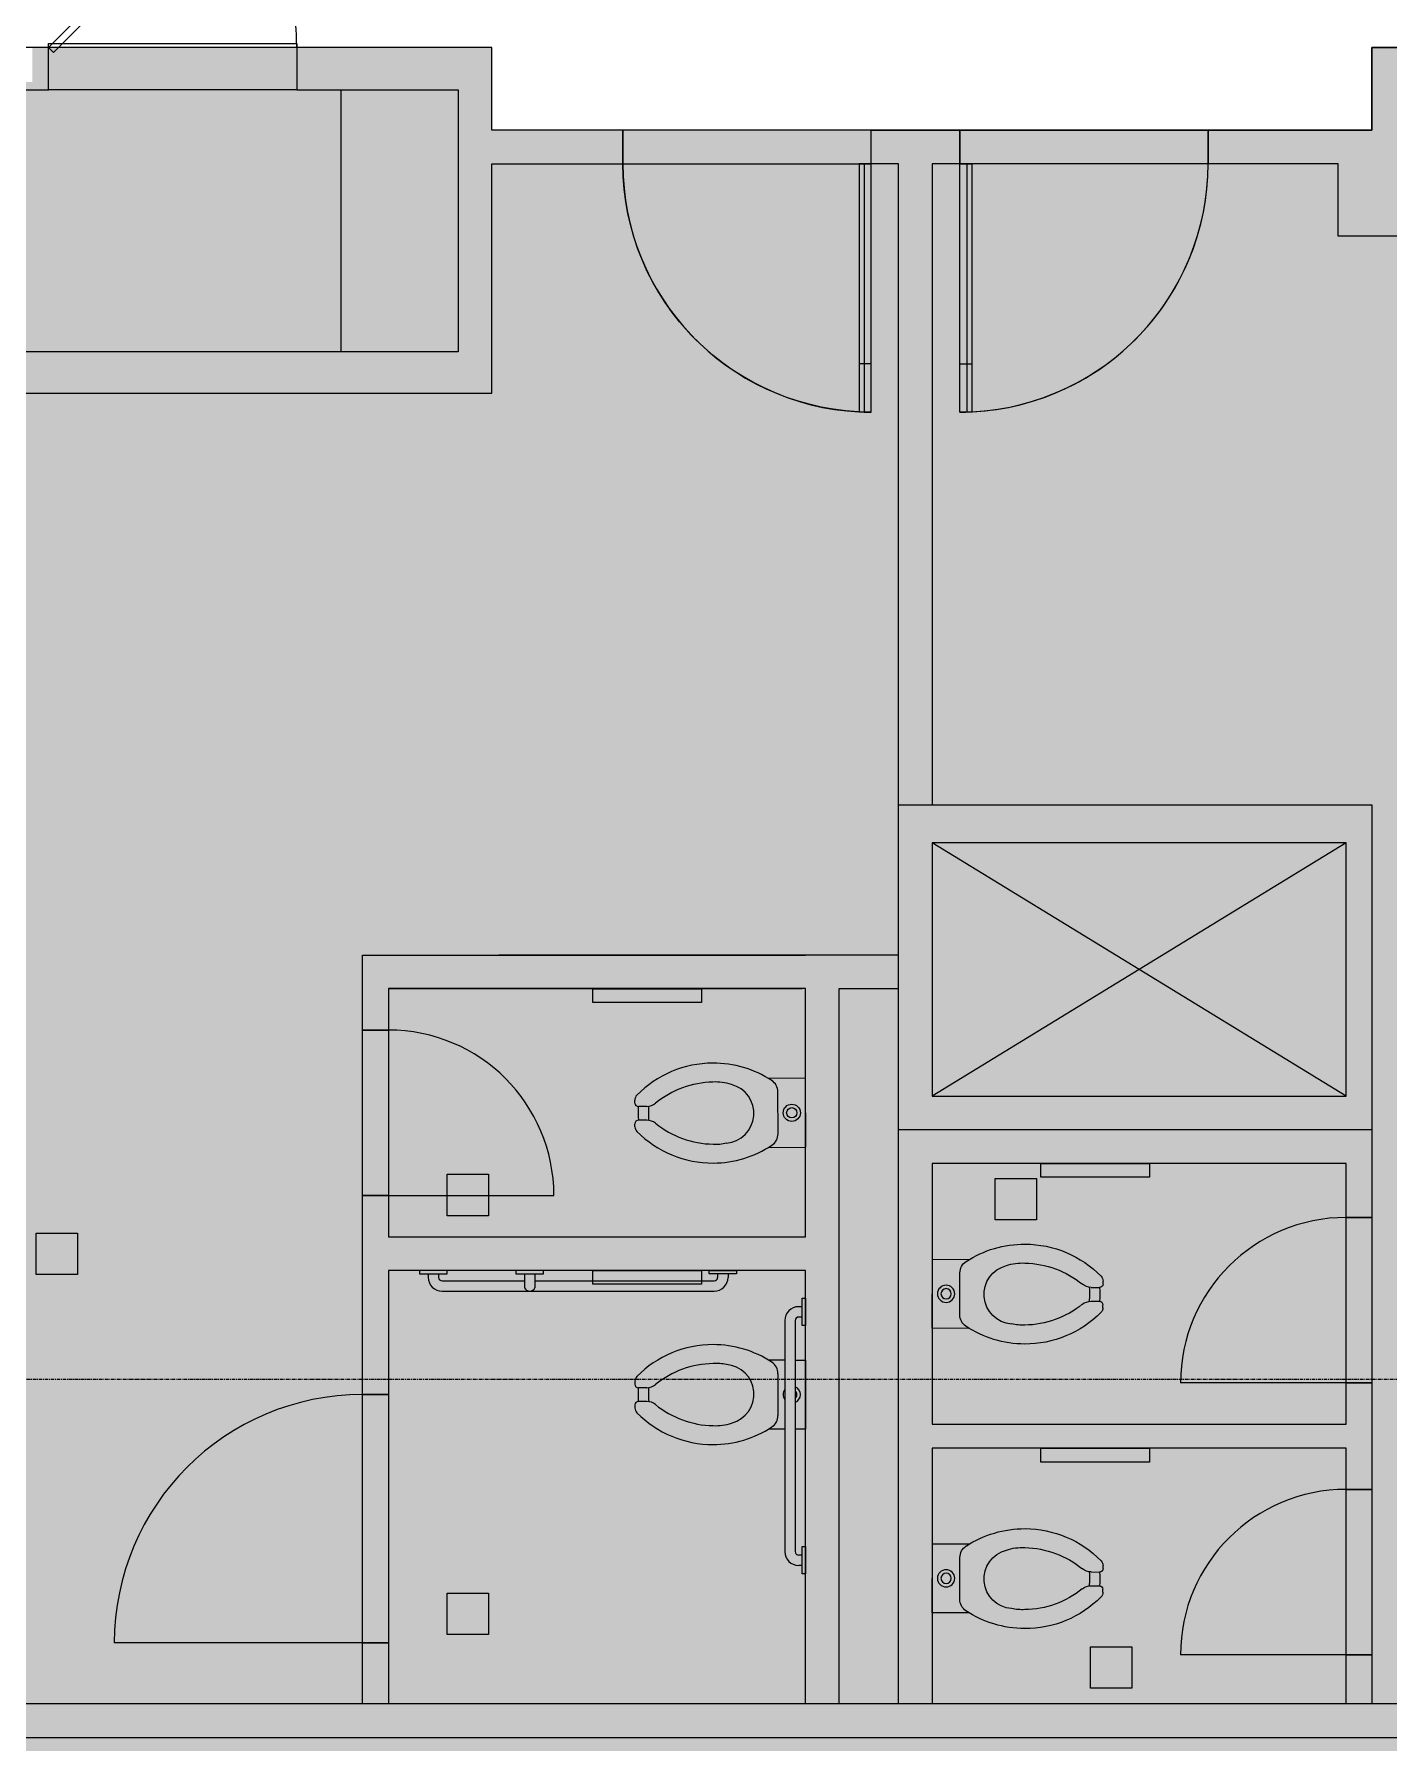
# Model space of a CAD drawing. Header units: inches. Extents: x 29752 to 32426, y -178 to 5722.
# Drawn here: x 30226.3 to 30422.7, y 4786.2 to 5035.2 of the extents above; entities that cross this region are included whole.
import ezdxf

# ---------------------------------------------------------------- set-up
doc = ezdxf.new("R2010")
doc.units = ezdxf.units.IN
doc.header["$MEASUREMENT"] = 0
doc.linetypes.add('Grid Line 1_2_', pattern=[0.875, 0.5, -0.125, 0.125, -0.125])
doc.linetypes.add('IMPORT-HIDDEN2 _3_', pattern=[0])
for name, color, linetype, lineweight in [('1900 Duke Street_2nd Flr_LINKED_dwg', 8, 'Continuous', 9), ('A-DETL-GENF', 92, 'Continuous', 9), ('A-DETL-THIN', 151, 'Continuous', 9), ('A-WALL-PATT', 111, 'Continuous', 13), ('AD-DOORS', 7, 'IMPORT-HIDDEN2 _3_', 9), ('AE-DOORS', 7, 'Continuous', 9), ('AE-ELEV', 7, 'Continuous', 9), ('AE-FIXTURE', 7, 'Continuous', 9), ('AE-MILLWORK', 7, 'Continuous', 9), ('AE-RCP-HEADERS', 7, 'Continuous', 9), ('AE-WALLS-PATT', 7, 'Continuous', 9), ('AE-WALLS-TENANT', 7, 'Continuous', 9), ('AN-DOORS', 7, 'Continuous', 9), ('AN-FIXTURE', 7, 'Continuous', 9), ('I-WALL', 2, 'Continuous', 13), ('S-GRID', 1, 'Continuous', 9)]:
    doc.layers.add(name, color=color, linetype=linetype, lineweight=lineweight)

# ---------------------------------------------------------------- blocks, each defined once
blk = doc.blocks.new('1900 Duke Street_2nd Flr_LINKED_dwg_X-CORE$0$DRMX-6424983-FIRST FLOOR')
at = {"layer": 'AD-DOORS', "linetype": 'Continuous'}
for p, q in [((1261.94, 608.56), (1261.94, 637.56)), ((1261.94, 601.56), (1261.94, 608.56)), ((1262.94, 608.56), (1262.94, 601.58)), ((1262.94, 601.56), (1261.94, 601.56))]:
    blk.add_line(p, q, dxfattribs=at)
at = {"layer": 'AD-DOORS', "linetype": 'Continuous', "flags": 128}
blk.add_lwpolyline([(1261.94, 637.56), (1262.94, 637.56), (1262.94, 608.56)], dxfattribs=at)
blk = doc.blocks.new('1900 Duke Street_2nd Flr_LINKED_dwg_P-TOILET_FLUSHVALVE-6424991-FIRST FLOOR')
at = {"layer": 'AN-FIXTURE'}
for p, q in [((-1.93, 24.75), (-1.5, 24.75)), ((-1, 23.03), (-1, 24.25)), ((1, 23.03), (1, 24.25)), ((1.5, 24.75), (1.93, 24.75)), ((-3.03, 4), (3.03, 4))]:
    blk.add_line(p, q, dxfattribs=at)
at = {"layer": 'AN-FIXTURE', "flags": 128}
blk.add_lwpolyline([(-5, 5.38), (-5, 0), (5, 0), (5, 5.38)], dxfattribs=at)
at = {"layer": 'AN-FIXTURE'}
for radius in [1.25, 0.75]:
    blk.add_circle((0, 2), radius, dxfattribs=at)
for centre, radius, start, end in [((8.25, 13.42), 15.5, 134.5865, 180.0002), ((-1.93, 23.75), 1, 90.0002, 134.5865), ((-1.5, 24.25), 0.5, 0.0002, 90.0002), ((-3, 23.03), 2, 320.7782, 0.0002), ((0, 12.45), 10.35, 84.3454, 95.6549), ((0, 12.45), 11.85, 85.1576, 94.8427), ((1.5, 24.25), 0.5, 90.0002, 180.0002), ((3, 23.03), 2, 180.0002, 219.2221), ((1.93, 23.75), 1, 45.4138, 90.0002), ((-8.25, 13.42), 15.5, 0.0002, 45.4138), ((9.04, 13.2), 13.54, 140.7782, 179.0697), ((-9.04, 13.2), 13.54, 0.9307, 39.2221), ((8.25, 13.42), 15.5, 180.0002, 213.358), ((2.54, 13.02), 7.05, 176.7524, 192.5126), ((-2.54, 13.02), 7.05, 341.0374, 3.2479), ((-8.25, 13.42), 15.5, 326.6423, 0.0002), ((-0.05, 11.81), 4.31, 184.1235, 345.5792), ((-3.03, 6), 2, 213.358, 270.0002), ((3.03, 6), 2, 270.0002, 326.6423)]:
    blk.add_arc(centre, radius, start, end, dxfattribs=at)
blk = doc.blocks.new('1900 Duke Street_2nd Flr_LINKED_dwg_P-TOILET_FLUSHVALVE-6424993-FIRST FLOOR')
at = {"layer": 'AN-FIXTURE'}
for p, q in [((-1.93, 24.75), (-1.5, 24.75)), ((-1, 23.03), (-1, 24.25)), ((1, 23.03), (1, 24.25)), ((1.5, 24.75), (1.93, 24.75)), ((-3.03, 4), (3.03, 4))]:
    blk.add_line(p, q, dxfattribs=at)
at = {"layer": 'AN-FIXTURE', "flags": 128}
blk.add_lwpolyline([(-5, 5.38), (-5, 0), (5, 0), (5, 5.38)], dxfattribs=at)
at = {"layer": 'AN-FIXTURE'}
for radius in [1.25, 0.75]:
    blk.add_circle((0, 2), radius, dxfattribs=at)
for centre, radius, start, end in [((8.25, 13.42), 15.5, 134.5865, 180.0002), ((-1.93, 23.75), 1, 90.0002, 134.5865), ((-1.5, 24.25), 0.5, 0.0002, 90.0002), ((-3, 23.03), 2, 320.7782, 0.0002), ((0, 12.45), 10.35, 84.3454, 95.6549), ((0, 12.45), 11.85, 85.1576, 94.8427), ((1.5, 24.25), 0.5, 90.0002, 180.0002), ((3, 23.03), 2, 180.0002, 219.2221), ((1.93, 23.75), 1, 45.4138, 90.0002), ((-8.25, 13.42), 15.5, 0.0002, 45.4138), ((9.04, 13.2), 13.54, 140.7782, 179.0697), ((-9.04, 13.2), 13.54, 0.9307, 39.2221), ((8.25, 13.42), 15.5, 180.0002, 213.358), ((2.54, 13.02), 7.05, 176.7524, 192.5126), ((-2.54, 13.02), 7.05, 341.0374, 3.2479), ((-8.25, 13.42), 15.5, 326.6423, 0.0002), ((-0.05, 11.81), 4.31, 184.1235, 345.5792), ((-3.03, 6), 2, 213.358, 270.0002), ((3.03, 6), 2, 270.0002, 326.6423)]:
    blk.add_arc(centre, radius, start, end, dxfattribs=at)
blk = doc.blocks.new('1900 Duke Street_2nd Flr_LINKED_dwg_A$C22A20B6F-6424995-FIRST FLOOR')
at = {"layer": 'AN-FIXTURE', "flags": 128}
for points in [[(-30.85, 104.37), (-15.1, 104.37), (-15.1, 102.37), (-30.85, 102.37)], [(174.51, 104.37), (190.26, 104.37), (190.26, 102.37), (174.51, 102.37)], [(34.12, 79.03), (49.87, 79.03), (49.87, 77.03), (34.12, 77.03)], [(-30.85, 63.5), (-15.1, 63.5), (-15.1, 61.5), (-30.85, 61.5)], [(174.51, 63.5), (190.26, 63.5), (190.26, 61.5), (174.51, 61.5)], [(34.12, 37.72), (49.87, 37.72), (49.87, 35.72), (34.12, 35.72)]]:
    blk.add_lwpolyline(points, close=True, dxfattribs=at)
blk = doc.blocks.new('1900 Duke Street_2nd Flr_LINKED_dwg_36 DOOR-6424997-FIRST FLOOR')
at = {"layer": 'AN-DOORS'}
blk.add_hatch(color=256, dxfattribs=at).paths.add_polyline_path([(0, 36), (-1.75, 35.96), (-1.75, 29), (0, 29), (0, 35.99)], flags=0)
blk.add_line((0, 29), (-1.75, 29), dxfattribs=at)
at = {"layer": 'AN-DOORS', "flags": 128}
blk.add_lwpolyline([(0, 36), (0, 0), (-1.75, 0), (-1.75, 36)], dxfattribs=at)
at = {"layer": 'AN-DOORS'}
blk.add_arc((0, 0), 36, 90, 180, dxfattribs=at)
blk = doc.blocks.new('1900 Duke Street_2nd Flr_LINKED_dwg_36 DOOR-6424998-FIRST FLOOR')
at = {"layer": 'AN-DOORS'}
blk.add_hatch(color=256, dxfattribs=at).paths.add_polyline_path([(0, 36), (0, 29), (-1.75, 29), (-1.75, 35.96), (-0.88, 35.99)], flags=0)
blk.add_line((0, 29), (-1.75, 29), dxfattribs=at)
at = {"layer": 'AN-DOORS', "flags": 128}
blk.add_lwpolyline([(0, 36), (0, 0), (-1.75, 0), (-1.75, 36)], dxfattribs=at)
at = {"layer": 'AN-DOORS'}
blk.add_arc((0, 0), 36, 90, 180, dxfattribs=at)
blk = doc.blocks.new('1900 Duke Street_2nd Flr_LINKED_dwg-5565117-FIRST FLOOR')
at = {"layer": 'AE-WALLS-PATT'}
h = blk.add_hatch(color=256, dxfattribs=at)
h.paths.add_polyline_path([(1449.69, 407.39), (1466.31, 407.39), (1466.31, 409.27), (1091.56, 409.27), (1091.56, 408.97), (1067.56, 408.99), (1067.56, 409.27), (1009.81, 409.27), (1009.81, 408.95), (991.94, 408.95), (991.94, 408.39), (986.94, 408.39), (986.94, 408.95), (979.81, 408.97), (979.81, 420.95), (982.69, 420.95), (982.69, 445.06), (984.31, 445.06), (984.31, 449.94), (977.81, 449.94), (977.81, 407.39), (1445.44, 407.39)], flags=0)
h.paths.add_polyline_path([(1093.81, 414.27), (1093.81, 604.31), (1194.06, 604.31), (1194.06, 637.56), (1213.06, 637.56), (1213.06, 642.44), (1194.06, 642.44), (1194.06, 654.44), (1165.76, 654.44), (1165.76, 648.31), (1189.19, 648.31), (1189.19, 610.31), (1093.81, 610.31), (1093.81, 648.31), (1129.76, 648.31), (1129.76, 654.44), (1127.44, 654.44), (1127.44, 649.45), (1091.56, 649.45), (1091.56, 640.95), (1089.69, 640.95), (1089.69, 420.99), (1091.56, 420.97), (1091.56, 414.27), (1093.6, 414.27)], flags=0)
h.paths.add_polyline_path([(984.31, 611.94), (984.31, 616.81), (982.69, 616.81), (982.69, 640.95), (979.81, 640.95), (979.81, 652.95), (986.94, 652.95), (986.94, 654.44), (977.81, 654.44), (977.81, 611.94), (983.27, 611.94)], flags=0)
h.paths.add_polyline_path([(1055.56, 646.06), (1055.56, 649.45), (1003.81, 649.45), (1003.81, 646.06)], flags=0)
h = blk.add_hatch(color=256, dxfattribs=at)
h.paths.add_polyline_path([(1449.69, 414.27), (1449.69, 633.19), (1422.56, 633.19), (1422.56, 649.56), (1466.31, 649.56), (1466.31, 654.44), (1417.69, 654.44), (1417.69, 633.19), (1357.69, 633.19), (1357.69, 654.44), (1321.69, 654.44), (1321.69, 642.44), (1297.94, 642.44), (1297.94, 637.56), (1316.81, 637.56), (1316.81, 627.06), (1445.44, 627.06), (1445.44, 414.27), (1449.67, 414.27)], flags=0)
h.paths.add_polyline_path([(1352.81, 633.19), (1326.56, 633.19), (1326.56, 649.56), (1352.81, 649.56), (1352.81, 633.53)], flags=0)
for points in [[(1257.94, 544.59), (1257.94, 637.56), (1261.94, 637.56), (1261.94, 642.44), (1249.06, 642.44), (1249.06, 637.56), (1253.06, 637.56), (1253.06, 544.59)], [(1242.74, 414.27), (1244.44, 414.27), (1244.44, 517.94), (1253.06, 517.94), (1253.06, 522.81), (1175.31, 522.81), (1175.31, 511.94), (1179.06, 511.94), (1179.06, 517.94), (1239.56, 517.94), (1239.56, 481.94), (1179.06, 481.94), (1179.06, 487.94), (1175.31, 487.94), (1175.31, 459.06), (1179.06, 459.06), (1179.06, 477.06), (1239.56, 477.03), (1239.56, 414.27)], [(1253.15, 414.27), (1257.94, 414.27), (1257.94, 451.28), (1317.94, 451.28), (1317.94, 445.31), (1321.69, 445.31), (1321.69, 460.75), (1317.94, 460.75), (1317.94, 454.78), (1257.94, 454.78), (1257.94, 492.59), (1317.94, 492.59), (1317.94, 484.75), (1321.69, 484.75), (1321.69, 497.47), (1253.06, 497.47), (1253.06, 414.27)], [(1175.31, 414.27), (1179.06, 414.27), (1179.06, 423.06), (1175.31, 423.06), (1175.31, 420.97)], [(1317.94, 414.27), (1321.69, 414.27), (1321.69, 421.31), (1317.94, 421.31)]]:
    blk.add_hatch(color=256, dxfattribs=at).paths.add_polyline_path(points, flags=0)
h = blk.add_hatch(color=256, dxfattribs=at)
h.paths.add_polyline_path([(1253.06, 497.47), (1321.69, 497.47), (1321.69, 544.59), (1253.06, 544.59), (1253.06, 502.34)], flags=0)
h.paths.add_polyline_path([(1317.94, 502.34), (1257.94, 502.34), (1257.94, 539.09), (1317.94, 539.09), (1317.94, 511.94)], flags=0)
at = {"layer": 'AD-DOORS', "linetype": 'Continuous'}
for p, q in [((1248.06, 637.56), (1248.06, 608.56)), ((1249.06, 608.56), (1249.06, 637.56)), ((1248.06, 608.56), (1248.06, 601.58)), ((1249.06, 601.56), (1249.06, 608.56)), ((1248.06, 601.56), (1249.06, 601.56))]:
    blk.add_line(p, q, dxfattribs=at)
for centre, start, end in [((1249.06, 637.56), 180, 267.2068), ((1261.94, 637.56), 272.7932, 0), ((1249.06, 637.56), 267.2068, 268.5936), ((1249.06, 637.56), 268.6123, 270), ((1261.94, 637.56), 270, 271.3877), ((1261.94, 637.56), 271.4064, 272.7932)]:
    blk.add_arc(centre, 36, start, end, dxfattribs=at)
at = {"layer": 'AE-DOORS'}
for p, q in [((1249.06, 637.56), (1248.06, 637.56)), ((1179.06, 487.94), (1203.06, 487.94)), ((1317.94, 460.75), (1293.94, 460.75)), ((1175.31, 423.06), (1139.31, 423.06)), ((1317.94, 421.31), (1293.94, 421.31))]:
    blk.add_line(p, q, dxfattribs=at)
at = {"layer": 'AE-DOORS', "flags": 128}
blk.add_lwpolyline([(1129.76, 654.44), (1130.47, 653.73), (1155.93, 679.19), (1155.22, 679.89)], close=True, dxfattribs=at)
at = {"layer": 'AE-DOORS'}
for centre, radius, start, end in [((1129.76, 654.44), 36, 0, 45), ((1179.06, 487.94), 24, 0, 90), ((1317.94, 460.75), 24, 90, 180), ((1175.31, 423.06), 36, 90, 180), ((1317.94, 421.31), 24, 90, 180)]:
    blk.add_arc(centre, radius, start, end, dxfattribs=at)
at = {"layer": 'AE-ELEV'}
for p, q in [((1317.94, 502.34), (1257.94, 539.09)), ((1317.94, 539.09), (1257.94, 502.34))]:
    blk.add_line(p, q, dxfattribs=at)
at = {"layer": 'AE-FIXTURE'}
for p, q in [((1184.84, 476.56), (1184.84, 476.06)), ((1186.34, 476.56), (1186.34, 476.06)), ((1186.84, 475.56), (1198.81, 475.56)), ((1198.81, 476.56), (1198.81, 474.56)), ((1200.31, 476.56), (1200.31, 474.56)), ((1200.31, 475.56), (1226.31, 475.56)), ((1226.81, 476.56), (1226.81, 476.06)), ((1228.31, 476.56), (1228.31, 476.06)), ((1186.84, 474.06), (1226.31, 474.06)), ((1239.06, 471.81), (1238.56, 471.81)), ((1236.56, 469.81), (1236.56, 436.29)), ((1238.06, 469.81), (1238.06, 436.29)), ((1239.06, 470.31), (1238.56, 470.31)), ((1239.06, 435.79), (1238.56, 435.79)), ((1239.06, 434.29), (1238.56, 434.29))]:
    blk.add_line(p, q, dxfattribs=at)
at = {"layer": 'AE-FIXTURE', "flags": 128}
for points in [[(1187.59, 476.56), (1187.59, 477.06), (1183.59, 477.06), (1183.59, 476.56)], [(1201.56, 476.56), (1201.56, 477.06), (1197.56, 477.06), (1197.56, 476.56)], [(1229.56, 476.56), (1225.56, 476.56), (1225.56, 477.06), (1229.56, 477.06)], [(1239.06, 473.06), (1239.56, 473.06), (1239.56, 469.06), (1239.06, 469.06)], [(1239.56, 433.04), (1239.06, 433.04), (1239.06, 437.04), (1239.56, 437.04)]]:
    blk.add_lwpolyline(points, close=True, dxfattribs=at)
at = {"layer": 'AE-FIXTURE'}
for centre, radius, start, end in [((1186.84, 476.06), 2, 180, 270), ((1186.84, 476.06), 0.5, 180, 270), ((1226.31, 476.06), 0.5, 270, 0), ((1226.31, 476.06), 2, 270, 0), ((1199.56, 474.88), 0.812, 202.6199, 337.3801), ((1238.56, 469.81), 2, 90, 180), ((1238.56, 469.81), 0.5, 90, 180), ((1238.56, 436.29), 2, 180, 270), ((1238.56, 436.29), 0.5, 180, 270)]:
    blk.add_arc(centre, radius, start, end, dxfattribs=at)
at = {"layer": 'AE-MILLWORK'}
blk.add_line((1172.19, 610.31), (1172.19, 648.31), dxfattribs=at)
at = {"layer": 'AE-RCP-HEADERS', "flags": 128}
for points in [[(1129.76, 655), (1165.76, 655), (1165.76, 648.31), (1129.76, 648.31)], [(1213.06, 637.56), (1249.06, 637.56), (1249.06, 642.44), (1213.06, 642.44)], [(1261.94, 642.44), (1297.94, 642.44), (1297.94, 637.56), (1261.94, 637.56)], [(1175.31, 511.94), (1179.06, 511.94), (1179.06, 487.94), (1175.31, 487.94)], [(1317.94, 484.75), (1321.69, 484.75), (1321.69, 460.75), (1317.94, 460.75)], [(1175.31, 459.06), (1179.06, 459.06), (1179.06, 423.06), (1175.31, 423.06)], [(1317.94, 445.31), (1321.69, 445.31), (1321.69, 421.31), (1317.94, 421.31)]]:
    blk.add_lwpolyline(points, close=True, dxfattribs=at)
at = {"layer": 'AE-WALLS-TENANT'}
for p, q in [((1253.06, 522.81), (1195.06, 522.81)), ((1179.06, 517.94), (1239.06, 517.94)), ((1321.69, 497.47), (1253.06, 497.47))]:
    blk.add_line(p, q, dxfattribs=at)
at = {"layer": 'AE-WALLS-TENANT', "flags": 128}
for points in [[(1093.81, 414.27), (1093.81, 604.31), (1194.06, 604.31), (1194.06, 637.56), (1213.06, 637.56), (1213.06, 642.44), (1194.06, 642.44), (1194.06, 654.44), (1165.76, 654.44), (1165.76, 648.31), (1189.19, 648.31), (1189.19, 610.31), (1093.81, 610.31), (1093.81, 648.31), (1129.76, 648.31), (1129.76, 654.44), (1127.44, 654.44)], [(1445.44, 414.27), (1445.44, 627.06), (1316.81, 627.06), (1316.81, 637.56), (1297.94, 637.56), (1297.94, 642.44), (1321.69, 642.44), (1321.69, 654.44), (1357.69, 654.44), (1357.69, 633.19), (1417.69, 633.19), (1417.69, 654.44), (1453.38, 654.44)], [(1253.06, 414.27), (1253.06, 637.56), (1249.06, 637.56), (1249.06, 642.44), (1261.94, 642.44), (1261.94, 637.56), (1257.94, 637.56), (1257.94, 544.59)], [(1253.06, 544.59), (1321.69, 544.59), (1321.69, 484.75), (1317.94, 484.75), (1317.94, 492.59), (1257.94, 492.59), (1257.94, 454.78), (1317.94, 454.78), (1317.94, 460.75), (1321.69, 460.75), (1321.69, 445.31), (1317.94, 445.31), (1317.94, 451.28), (1257.94, 451.28), (1257.94, 414.27)], [(1239.56, 414.27), (1239.56, 477.06), (1179.06, 477.06), (1179.06, 459.06), (1175.31, 459.06), (1175.31, 487.94), (1179.06, 487.94), (1179.06, 481.94), (1239.56, 481.94), (1239.56, 517.94), (1179.06, 517.94), (1179.06, 511.94), (1175.31, 511.94), (1175.31, 522.81), (1239.56, 522.81)], [(1244.44, 414.27), (1244.44, 517.94), (1253.06, 517.94)], [(1175.31, 414.27), (1175.31, 423.06), (1179.06, 423.06), (1179.06, 414.27)], [(1317.94, 414.27), (1317.94, 421.31), (1321.69, 421.31), (1321.69, 414.27)]]:
    blk.add_lwpolyline(points, dxfattribs=at)
blk.add_lwpolyline([(1257.94, 539.09), (1257.94, 502.34), (1317.94, 502.34), (1317.94, 539.09)], close=True, dxfattribs=at)
at = {"layer": 'AN-FIXTURE'}
for p, q in [((1236.56, 464.06), (1234.18, 464.06)), ((1214.81, 460.99), (1214.81, 460.56)), ((1235.56, 462.09), (1235.56, 456.04)), ((1216.53, 460.06), (1215.31, 460.06)), ((1216.53, 458.06), (1215.31, 458.06)), ((1214.81, 457.56), (1214.81, 457.13)), ((1236.56, 454.06), (1234.18, 454.06))]:
    blk.add_line(p, q, dxfattribs=at)
at = {"layer": 'AN-FIXTURE', "flags": 128}
for points in [[(1187.58, 491.01), (1193.58, 491.01), (1193.58, 485.01), (1187.58, 485.01)], [(1267.06, 490.39), (1273.06, 490.39), (1273.06, 484.39), (1267.06, 484.39)], [(1127.98, 482.48), (1133.98, 482.48), (1133.98, 476.48), (1127.98, 476.48)], [(1187.58, 430.27), (1193.58, 430.27), (1193.58, 424.27), (1187.58, 424.27)], [(1280.88, 422.49), (1286.88, 422.49), (1286.88, 416.49), (1280.88, 416.49)]]:
    blk.add_lwpolyline(points, close=True, dxfattribs=at)
blk.add_lwpolyline([(1238.06, 464.06), (1239.56, 464.06), (1239.56, 454.06), (1238.06, 454.06)], dxfattribs=at)
at = {"layer": 'AN-FIXTURE'}
for centre, radius, start, end in [((1226.14, 450.81), 15.5, 89.9998, 135.4135), ((1226.14, 450.81), 15.5, 56.642, 89.9998), ((1226.36, 450.02), 13.54, 90.9303, 129.2218), ((1226.54, 456.53), 7.05, 77.4874, 93.2476), ((1227.76, 459.11), 4.31, 284.4208, 85.8765), ((1233.56, 462.09), 2, 359.9998, 56.642), ((1215.81, 460.99), 1, 135.4135, 179.9998), ((1215.31, 460.56), 0.5, 179.9998, 269.9998), ((1215.31, 457.56), 0.5, 89.9998, 179.9998), ((1227.11, 459.06), 11.85, 175.1573, 184.8424), ((1216.53, 462.06), 2, 269.9998, 309.2218), ((1216.53, 456.06), 2, 50.7779, 89.9998), ((1227.11, 459.06), 10.35, 174.3451, 185.6546), ((1237.56, 459.06), 1.25, 143.1679, 216.8321), ((1237.56, 459.06), 1.25, 293.5535, 66.4465), ((1237.56, 459.06), 0.75, 311.7597, 48.2403), ((1215.81, 457.13), 1, 179.9998, 224.5862), ((1226.14, 467.31), 15.5, 224.5862, 269.9998), ((1226.36, 468.1), 13.54, 230.7779, 269.0693), ((1233.56, 456.04), 2, 303.3577, 359.9998), ((1226.54, 461.6), 7.05, 266.7521, 288.9626), ((1226.14, 467.31), 15.5, 269.9998, 303.3577)]:
    blk.add_arc(centre, radius, start, end, dxfattribs=at)
at = {"extrusion": (0, 0, -1)}
for name, p, zscale, rotation in [('1900 Duke Street_2nd Flr_LINKED_dwg_36 DOOR-6424998-FIRST FLOOR', (-1249.06, 637.56), -1, 180), ('1900 Duke Street_2nd Flr_LINKED_dwg_P-TOILET_FLUSHVALVE-6424993-FIRST FLOOR', (-1257.94, 473.69), -0.9999999999999999, 90.21970898997775), ('1900 Duke Street_2nd Flr_LINKED_dwg_P-TOILET_FLUSHVALVE-6424993-FIRST FLOOR', (-1257.94, 432.42), -0.9999999999999999, 90.21970898997775)]:
    blk.add_blockref(name, p, dxfattribs=dict(at, zscale=zscale, rotation=rotation))
for name, p in [('1900 Duke Street_2nd Flr_LINKED_dwg_X-CORE$0$DRMX-6424983-FIRST FLOOR', (0, 0)), ('1900 Duke Street_2nd Flr_LINKED_dwg_A$C22A20B6F-6424995-FIRST FLOOR', (1239.56, 413.56))]:
    blk.add_blockref(name, p)
for name, p, rotation in [('1900 Duke Street_2nd Flr_LINKED_dwg_36 DOOR-6424997-FIRST FLOOR', (1261.94, 637.56), 180), ('1900 Duke Street_2nd Flr_LINKED_dwg_P-TOILET_FLUSHVALVE-6424991-FIRST FLOOR', (1239.56, 499.94), 90.21970898997775)]:
    blk.add_blockref(name, p, dxfattribs=dict(rotation=rotation))

msp = doc.modelspace()

# ---------------------------------------------------------------- hatches: boundary and pattern name
at = {"layer": 'A-DETL-GENF'}
h = msp.add_hatch(color=254, dxfattribs=at)
h.paths.add_polyline_path([(30090.49, 4787.2), (30090.49, 4787.77), (30102.36, 4787.78), (30102.36, 4788.08), (30101.11, 4788.08), (30101.11, 4793.08), (30102.36, 4793.08), (30102.36, 4799.77), (30181.36, 4799.8), (30181.36, 4907.12), (30090.49, 4907.12), (30090.49, 4911.12), (30181.36, 4911.12), (30181.36, 5019.77), (30184.86, 5019.77), (30184.86, 4799.8), (30188.24, 4799.8), (30188.24, 5019.77), (30190.11, 5019.77), (30190.11, 5028.27), (30154.11, 5028.27), (30154.11, 5024.87), (30102.36, 5024.87), (30102.36, 5023.25), (30154.11, 5023.25), (30154.11, 5019.75), (30090.49, 5019.77), (30090.49, 5028.27), (30085.49, 5028.27), (30085.49, 4991.45), (30083.49, 4991.45), (30083.49, 4990.75), (30076.36, 4990.75), (30076.36, 4948.75), (30083.49, 4948.75), (30083.49, 4942.95), (30085.49, 4942.95), (30085.49, 4871.2), (30084.49, 4871.2), (30084.49, 4870.75), (30076.36, 4870.75), (30076.36, 4828.75), (30084.49, 4828.75), (30084.49, 4823.2), (30085.49, 4823.2), (30085.49, 4799.77), (30082.86, 4799.77), (30082.86, 4823.87), (30081.24, 4823.87), (30081.24, 4799.77), (30078.36, 4799.77), (30078.36, 4787.77), (30085.49, 4787.76), (30085.49, 4787.2)], flags=0)
h.paths.add_polyline_path([(29930.86, 4791.08), (29930.86, 4796.25), (29872.37, 4796.25), (29872.37, 4791.09)], flags=0)
h.paths.add_polyline_path([(30627.85, 4793.08), (30662.93, 4793.08), (30662.93, 4811.78), (30670.99, 4811.78), (30670.99, 5007.78), (30662.93, 5007.78), (30662.93, 5027.12), (30656.86, 5027.12), (30656.86, 5033.25), (30620.86, 5033.25), (30620.86, 5027.12), (30579.11, 5027.12), (30579.11, 5001.78), (30570.99, 5001.78), (30570.99, 4811.78), (30579.11, 4811.78), (30579.11, 4793.08), (30601.79, 4793.08)], flags=0)
h.paths.add_polyline_path([(30549.69, 4793.08), (30564.86, 4793.08), (30564.86, 5028.37), (30521.11, 5028.37), (30521.11, 5012), (30548.24, 5012), (30548.24, 4793.08)], flags=0)
h.paths.add_polyline_path([(30445.49, 4793.08), (30479.74, 4793.08), (30479.74, 4801.87), (30483.49, 4801.87), (30483.49, 4793.08), (30543.99, 4793.08), (30543.99, 4855.87), (30483.49, 4855.84), (30483.49, 4837.87), (30479.74, 4837.87), (30479.74, 4866.75), (30483.49, 4866.75), (30483.49, 4860.75), (30543.99, 4860.75), (30543.99, 4896.75), (30483.49, 4896.75), (30483.49, 4890.75), (30479.74, 4890.75), (30479.74, 4901.62), (30543.99, 4901.62), (30543.99, 5005.87), (30415.36, 5005.87), (30415.36, 5016.37), (30396.49, 5016.37), (30396.49, 5021.25), (30360.49, 5021.25), (30360.49, 5016.37), (30356.49, 5016.37), (30356.49, 4923.4), (30420.24, 4923.4), (30420.24, 4863.56), (30416.49, 4863.56), (30416.49, 4871.4), (30356.49, 4871.4), (30356.49, 4833.59), (30416.49, 4833.59), (30416.49, 4839.56), (30420.24, 4839.56), (30420.24, 4824.12), (30416.49, 4824.12), (30416.49, 4830.09), (30356.49, 4830.09), (30356.49, 4793.08), (30416.49, 4793.08), (30416.49, 4800.12), (30420.24, 4800.12), (30420.24, 4793.08)], flags=0)
h.paths.add_polyline_path([(30342.99, 4793.08), (30351.61, 4793.08), (30351.61, 4896.75), (30342.99, 4896.75), (30342.99, 4806.09)], flags=0)
h.paths.add_polyline_path([(30328.26, 4793.08), (30338.11, 4793.08), (30338.11, 4855.87), (30277.61, 4855.84), (30277.61, 4837.87), (30273.86, 4837.87), (30273.86, 4866.75), (30277.61, 4866.75), (30277.61, 4860.75), (30338.11, 4860.75), (30338.11, 4896.75), (30277.61, 4896.75), (30277.61, 4890.75), (30273.86, 4890.75), (30273.86, 4901.62), (30351.61, 4901.62), (30351.61, 5016.37), (30347.61, 5016.37), (30347.61, 5021.25), (30311.61, 5021.25), (30311.61, 5016.37), (30292.61, 5016.37), (30292.61, 4983.12), (30192.36, 4983.12), (30192.36, 4886.87), (30220.78, 4886.87), (30220.78, 4883.12), (30192.36, 4883.12), (30192.36, 4851.33), (30211.11, 4851.33), (30211.11, 4847.58), (30192.36, 4847.58), (30192.36, 4793.08), (30273.86, 4793.08), (30273.86, 4801.87), (30277.61, 4801.87), (30277.61, 4793.08), (30315.24, 4793.08)], flags=0)
h.paths.add_polyline_path([(30108.36, 4793.08), (30166.11, 4793.08), (30166.11, 4796.23), (30108.36, 4796.23)], flags=0)
h.paths.add_polyline_path([(29872.37, 4799.75), (29948.61, 4799.77), (29948.61, 4828.75), (29951.49, 4828.75), (29951.49, 4870.75), (29948.61, 4870.75), (29948.61, 4917.77), (29872.37, 4917.77), (29872.37, 4799.77)], flags=0)
h.paths.add_polyline_path([(30081.24, 4875.62), (30082.86, 4875.62), (30082.86, 4943.87), (30081.24, 4943.87)], flags=0)
h.paths.add_polyline_path([(30389.06, 4881.15), (30416.49, 4881.15), (30416.49, 4917.9), (30356.49, 4917.9), (30356.49, 4881.15)], flags=0)
h.paths.add_polyline_path([(29878.39, 4921.25), (29930.86, 4921.25), (29930.86, 4929.77), (29950.24, 4929.77), (29950.24, 5027.14), (29872.37, 5027.14), (29872.39, 4929.77), (29878.39, 4929.77)], flags=0)
h.paths.add_polyline_path([(30360.49, 4980.37), (30360.49, 4987.37), (30362.24, 4987.37), (30362.24, 4980.42), (30361.36, 4980.38)], flags=0)
h.paths.add_polyline_path([(30347.61, 4980.37), (30345.86, 4980.42), (30345.86, 4987.37), (30347.61, 4987.37), (30347.61, 4980.38)], flags=0)
h.paths.add_polyline_path([(30195.61, 4989.12), (30195.61, 5027.12), (30192.36, 5027.12), (30192.36, 4989.12), (30192.5, 4989.12)], flags=0)
h.paths.add_polyline_path([(30228.31, 4989.12), (30287.74, 4989.12), (30287.74, 5027.12), (30264.31, 5027.12), (30264.31, 5033.25), (30228.31, 5033.25), (30228.31, 5027.12), (30199.74, 5027.12), (30199.74, 4989.12)], flags=0)
h.paths.add_polyline_path([(30082.86, 4995.62), (30082.86, 5019.77), (30081.24, 5019.77), (30081.24, 4995.62)], flags=0)
h.paths.add_polyline_path([(30430.35, 5012), (30451.36, 5012), (30451.36, 5028.37), (30425.11, 5028.37), (30425.11, 5012)], flags=0)
h.paths.add_polyline_path([(30677.11, 5027.62), (30677.09, 5031.37), (30676.99, 5031.37), (30676.99, 5027.62), (30677.05, 5027.62)], flags=0)
at = {"layer": 'A-WALL-PATT', "lineweight": 9}
msp.add_hatch(color=7, dxfattribs=at).paths.add_polyline_path([(30674.53, 4788.08), (30677.11, 4788.08), (30677.11, 4793.08), (30101.11, 4793.08), (30101.11, 4788.08), (30662.93, 4788.08)], flags=0)

# ---------------------------------------------------------------- linework, layer by layer
at = {"layer": 'A-DETL-THIN'}
for p, q in [((30292.61, 5033.25), (30076.36, 5033.25)), ((30292.61, 5021.25), (30292.61, 5033.25)), ((30456.24, 5033.25), (30420.24, 5033.25)), ((30420.24, 5033.25), (30420.24, 5021.25)), ((30420.24, 5021.25), (30292.61, 5021.25))]:
    msp.add_line(p, q, dxfattribs=at)
at = {"layer": 'I-WALL', "color": 8, "lineweight": 20}
for p, q in [((30101.11, 4793.08), (30671.99, 4793.08)), ((30677.11, 4788.08), (30101.11, 4788.08))]:
    msp.add_line(p, q, dxfattribs=at)
at = {"layer": 'S-GRID', "linetype": 'Grid Line 1_2_'}
msp.add_line((31446.27, 4840.08), (29775.66, 4840.08), dxfattribs=at)

# ---------------------------------------------------------------- block references
at = {"layer": '1900 Duke Street_2nd Flr_LINKED_dwg', "color": 7}
msp.add_blockref('1900 Duke Street_2nd Flr_LINKED_dwg-5565117-FIRST FLOOR', (29098.55, 4378.81), dxfattribs=at)

doc.saveas('drawing.dxf')
